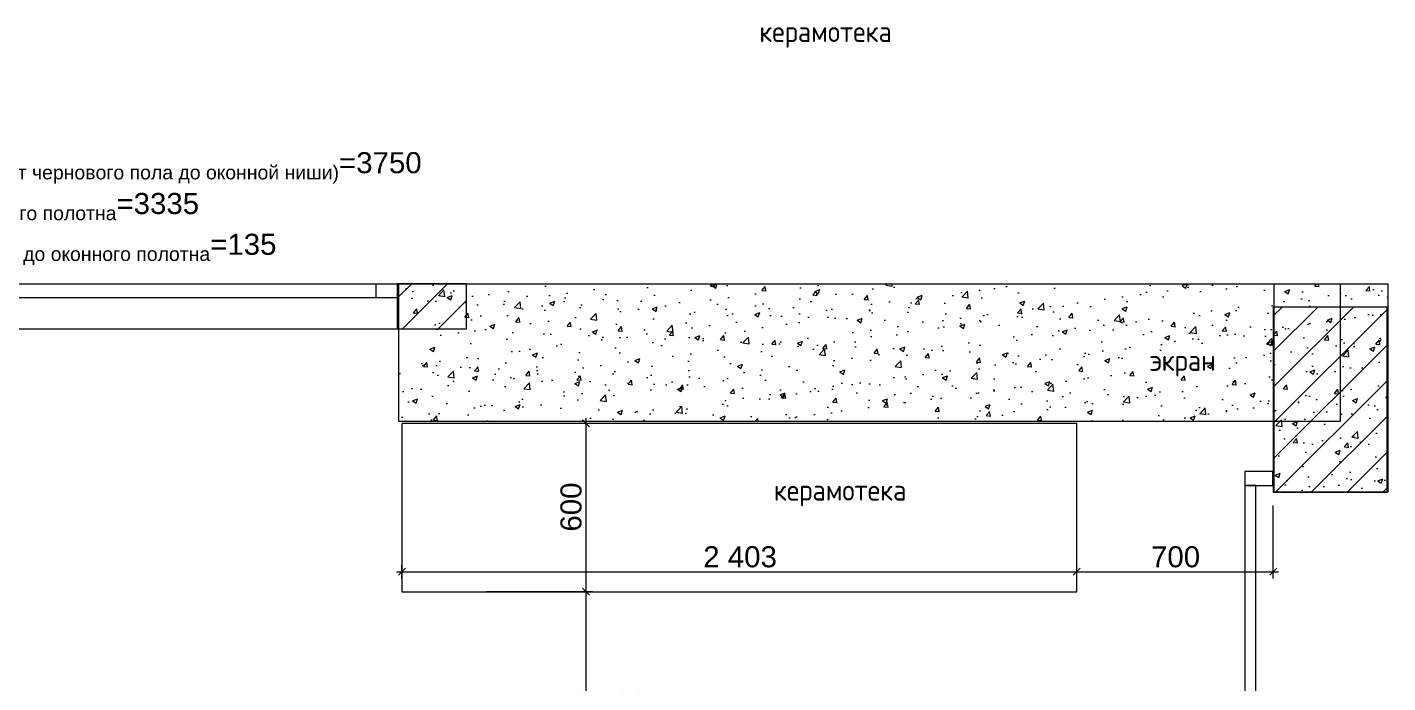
# Model space of a CAD drawing. Header units: millimetres. Extents: x 2336463 to 2579121, y 595385 to 778077.
# Drawn here: x 2408431 to 2413276, y 716020 to 718356 of the extents above; entities that cross this region are included whole.
import ezdxf

# ---------------------------------------------------------------- set-up
doc = ezdxf.new("R2010")
doc.units = ezdxf.units.MM
doc.header["$MEASUREMENT"] = 0
for name, color, linetype, lineweight, true_color in [('+размер планировка_Ном._пера__242', 7, 'Continuous', 13, 0x1b55b5), ('1 Планировка размеры_Ном._пера__242', 7, 'Continuous', 13, 0x1b55b5), ('сит план_Ном._пера__87', 7, 'Continuous', 20, 0x6a6a6a)]:
    doc.layers.add(name, color=color, linetype=linetype, lineweight=lineweight, true_color=true_color)
for name, color, linetype in [('1 Планировка', 7, 'Continuous'), ('1 Планировка размеры', 7, 'Continuous'), ('сит план', 7, 'Continuous')]:
    doc.layers.add(name, color=color, linetype=linetype)
for name, color, linetype, lineweight in [('1 Планировка_Ном._пера__1', 7, 'Continuous', 13), ('Двери ARCHICAD_Ном._пера__1', 7, 'Continuous', 13), ('Окна ARCHICAD_Ном._пера__1', 7, 'Continuous', 13), ('сит план_Ном._пера__1', 7, 'Continuous', 13)]:
    doc.layers.add(name, color=color, linetype=linetype, lineweight=lineweight)
doc.styles.add('СГЕНЕРИР_СТИЛЬ_1', font='arial.ttf')
doc.styles.add('СГЕНЕРИР_СТИЛЬ_4', font='isocp.shx')
doc.dimstyles.new('СГЕНЕРИР_СТИЛЬ__1', dxfattribs={"dimtxt": 75, "dimasz": 23.75, "dimexe": 0.18, "dimexo": 300, "dimgap": 0, "dimtad": 1, "dimtih": 1, "dimtoh": 1, "dimdec": 0, "dimzin": 0, "dimdsep": 46, "dimtxsty": 'СГЕНЕРИР_СТИЛЬ_1', "dimblk": 'ARROWHEAD_6', "dimblk1": 'ARROWHEAD_6', "dimblk2": 'ARROWHEAD_6', "dimcen": 0.09, "dimclrd": 256, "dimclre": 256, "dimclrt": 256, "dimazin": 0, "dimtfac": 1, "dimtdec": 4, "dimtmove": 0, "dimatfit": 3, "dimfxl": 0, "dimtolj": 1, "dimtzin": 0, "dimarcsym": 0})
doc.dimstyles.new('СГЕНЕРИР_СТИЛЬ__2', dxfattribs={"dimtxt": 75, "dimasz": 23.75, "dimexe": 0.18, "dimexo": 300, "dimgap": 0, "dimtad": 1, "dimdec": 0, "dimzin": 0, "dimdsep": 46, "dimtxsty": 'СГЕНЕРИР_СТИЛЬ_1', "dimblk": 'ARROWHEAD_6', "dimblk1": 'ARROWHEAD_6', "dimblk2": 'ARROWHEAD_6', "dimcen": 0.09, "dimclrd": 256, "dimclre": 256, "dimclrt": 256, "dimazin": 0, "dimtfac": 1, "dimtdec": 4, "dimtmove": 0, "dimatfit": 3, "dimfxl": 0, "dimtolj": 1, "dimtzin": 0, "dimarcsym": 0})
pattern_1 = [(45, (2086872.015, 585813.69), (-63.639609, 63.639609), [])]
pattern_2 = [(50, (2086872.01, 585813.69), (-182.18467, 15.939086), [19.05, -209.55]), (355, (2086872.01, 585813.69), (-35.24342, 191.05685), [15.24, -167.64058]), (100.451445, (2086887.2, 585812.36), (146.94125, 175.11775), [16.19001, -178.09024]), (46.1842, (2086872.01, 585864.49), (-271.07904, 42.04233), [28.575, -314.325]), (96.63556, (2086894.6, 585860.98), (237.40413, 247.42612), [24.28502, -267.1356]), (351.18415, (2086872.01, 585864.49), (237.40413, 247.42612), [22.85997, -251.45973]), (21, (2086897.41, 585851.79), (-151.61439, 102.2652), [19.05, -209.55]), (326, (2086897.41, 585851.79), (61.80203, 184.18797), [15.24, -167.64]), (71.451445, (2086910.05, 585843.26), (213.41642, 81.92277), [16.19001, -178.08994]), (37.5, (2086872.015, 585813.686), (3.088603, 84.555039), [0, -165.608, 0, -170.18, 0, -168.275]), (7.5, (2086872.015, 585813.69), (66.819663, 100.180575), [0, -97.028, 0, -161.798, 0, -64.135]), (327.5, (2086815.37, 585813.686), (-135.590595, 5.728744), [0, -63.5, 0, -198.12, 0, -262.89]), (317.5, (2086789.97, 585813.69), (148.12918, 25.42649), [0, -82.55, 0, -131.572, 0, -186.69])]

# ---------------------------------------------------------------- blocks, each defined once
blk = doc.blocks.new('Перекрытие_185', base_point=(2409765.4, 716943.9))
at = {"layer": '1 Планировка_Ном._пера__1', "color": 7, "linetype": 'Continuous', "lineweight": 13, "flags": 128}
blk.add_lwpolyline([(2409765.4, 716943.9), (2409765.4, 716344.2), (2412168.1, 716344.2), (2412168.1, 716943.9)], close=True, dxfattribs=at)
blk = doc.blocks.new('Окно 25_13')
at = {"layer": 'Окна ARCHICAD_Ном._пера__1', "color": 7, "linetype": 'Continuous', "lineweight": 13}
for p, q in [((-827.5, 0), (827.5, 0)), ((-827.5, 0), (-752.5, 0)), ((-827.5, 0), (-827.5, -50)), ((-827.5, 0), (-827.5, -50)), ((-752.5, 0), (-752.5, -50)), ((-752.5, 0), (752.5, 0)), ((752.5, -50), (752.5, 0)), ((752.5, 0), (827.5, 0)), ((827.5, 0), (827.5, -50)), ((827.5, 0), (827.5, -50)), ((-752.5, -50), (-827.5, -50)), ((-827.5, -50), (-827.5, -160)), ((752.5, -50), (-752.5, -50)), ((827.5, -50), (752.5, -50)), ((827.5, -50), (827.5, -160)), ((-827.5, -160), (827.5, -160))]:
    blk.add_line(p, q, dxfattribs=at)
blk = doc.blocks.new('Стена_919', base_point=(2409995, 717281.3))
at = {"layer": 'сит план_Ном._пера__87', "linetype": 'Continuous', "lineweight": 20, "true_color": 0x6a6a6a}
h = blk.add_hatch(dxfattribs=at)
h.set_pattern_fill('Блоки_Бетонные_Эффективные', color=251, style=0, pattern_type=2)
h.set_pattern_definition(pattern_1)
h.paths.add_polyline_path([(2408026.8, 717441.3), (2408026.8, 717281.3), (2408093.8, 717281.3), (2408093.8, 717441.3)])
h = blk.add_hatch(dxfattribs=at)
h.set_pattern_fill('Блоки_Бетонные_Эффективные', color=251, style=0, pattern_type=2)
h.set_pattern_definition(pattern_1)
h.paths.add_polyline_path([(2409995, 717441.3), (2409748.8, 717441.3), (2409748.8, 717281.3), (2409995, 717281.3)])
at = {"layer": 'сит план_Ном._пера__1', "color": 7, "linetype": 'Continuous', "lineweight": 13}
for p, q in [((2408093.8, 717441.3), (2408093.8, 717391.3)), ((2409748.8, 717441.3), (2409748.8, 717391.3)), ((2408093.8, 717391.3), (2408093.8, 717281.3)), ((2409748.8, 717391.3), (2409748.8, 717281.3))]:
    blk.add_line(p, q, dxfattribs=at)
at = {"layer": 'сит план_Ном._пера__1', "color": 7, "linetype": 'Continuous', "lineweight": 13, "flags": 128}
for points in [[(2408093.8, 717441.3), (2408026.8, 717441.3)], [(2408026.8, 717441.3), (2408026.8, 717281.3)], [(2409995, 717441.3), (2409748.8, 717441.3)], [(2409995, 717281.3), (2409995, 717441.3)], [(2408026.8, 717281.3), (2408093.8, 717281.3)], [(2409748.8, 717281.3), (2409995, 717281.3)]]:
    blk.add_lwpolyline(points, dxfattribs=at)
at = {"layer": 'Окна ARCHICAD_Ном._пера__1', "color": 7, "linetype": 'Continuous', "lineweight": 13, "zscale": 1000}
blk.add_blockref('Окно 25_13', (2408921.3, 717441.3), dxfattribs=at)
blk = doc.blocks.new('Ворота Гаражные Раздвижные Вертикальные 25_2')
at = {"layer": 'Двери ARCHICAD_Ном._пера__1', "color": 7, "linetype": 'Continuous', "lineweight": 13}
for p, q in [((-1707.5, 0), (-1757.5, 0)), ((-1757.5, 0), (-1757.5, -100)), ((1707.5, 0), (-1707.5, 0)), ((-1707.5, 0), (-1707.5, -40)), ((-1707.5, -100), (-1707.5, 0)), ((1707.5, -40), (1707.5, 0)), ((1757.5, 0), (1707.5, 0)), ((1707.5, 0), (1707.5, -100)), ((1757.5, -100), (1757.5, 0)), ((-1757.5, -100), (-1757.5, -20)), ((-1757.5, -100), (-1757.5, -20)), ((-1707.5, -40), (1707.5, -40)), ((1757.5, -100), (1757.5, -20)), ((1757.5, -100), (1757.5, -20)), ((-1757.5, -100), (-1707.5, -100)), ((1707.5, -100), (1757.5, -100))]:
    blk.add_line(p, q, dxfattribs=at)
blk = doc.blocks.new('Стена_997', base_point=(2412866.4, 713257.9))
at = {"layer": 'сит план_Ном._пера__1', "color": 7, "linetype": 'Continuous', "lineweight": 13}
for p, q in [((2412866.4, 716772.9), (2412786.4, 716772.9)), ((2412866.4, 713257.9), (2412786.4, 713257.9))]:
    blk.add_line(p, q, dxfattribs=at)
at = {"layer": 'Двери ARCHICAD_Ном._пера__1', "color": 7, "linetype": 'Continuous', "lineweight": 13, "zscale": 1000, "rotation": 90}
blk.add_blockref('Ворота Гаражные Раздвижные Вертикальные 25_2', (2412766.4, 715015.4), dxfattribs=at)
blk = doc.blocks.new('Стена_998', base_point=(2413273.3, 716698.8))
at = {"layer": 'сит план_Ном._пера__87', "linetype": 'Continuous', "lineweight": 20, "true_color": 0x6a6a6a}
h = blk.add_hatch(dxfattribs=at)
h.set_pattern_fill('Блоки_Бетонные_Эффективные', color=251, style=0, pattern_type=2)
h.set_pattern_definition(pattern_1)
h.paths.add_polyline_path([(2413273.3, 716698.8), (2413273.3, 717358.8), (2412868.3, 717358.8), (2412868.3, 716698.8)])
at = {"layer": 'сит план_Ном._пера__1', "color": 7, "linetype": 'Continuous', "lineweight": 13, "flags": 128}
for points in [[(2413273.3, 717358.8), (2412868.3, 717358.8)], [(2412868.3, 717358.8), (2412868.3, 716698.8)], [(2413273.3, 716698.8), (2413273.3, 717358.8)], [(2412868.3, 716698.8), (2413273.3, 716698.8)]]:
    blk.add_lwpolyline(points, dxfattribs=at)
blk = doc.blocks.new('*D3692', base_point=(2086872, 585813.7))
at = {"layer": '1 Планировка размеры_Ном._пера__242', "color": 152, "linetype": 'Continuous', "lineweight": 13, "true_color": 0x1b55b5}
for p, q in [((2409316.5, 715911.6), (2409291.5, 715886.6)), ((2409304, 714325.7), (2409304, 715922.5)), ((2409304, 715899.1), (2411704, 715899.1)), ((2411716.5, 715911.6), (2411691.5, 715886.6)), ((2411704, 714325.7), (2411704, 715922.5))]:
    blk.add_line(p, q, dxfattribs=at)
at = {"layer": '1 Планировка размеры_Ном._пера__242', "color": 152, "lineweight": 13, "true_color": 0x1b55b5, "insert": (2410375.7, 715914.1), "char_height": 75, "attachment_point": 7, "style": 'СГЕНЕРИР_СТИЛЬ_1'}
blk.add_mtext('\\A1;{\\pql;\\fArial|b0|i0|c204|p38;2\xa0400}', dxfattribs=at)
blk = doc.blocks.new('ARROWHEAD_6')
at = {"color": 0, "linetype": 'Continuous', "lineweight": 0}
for p, q in [((0, 0), (-1, 0)), ((-0.5, -0.5), (0.5, 0.5))]:
    blk.add_line(p, q, dxfattribs=at)
blk = doc.blocks.new('*D3700', base_point=(2086872, 585813.7))
at = {"layer": '1 Планировка размеры_Ном._пера__242', "color": 152, "linetype": 'Continuous', "lineweight": 13, "true_color": 0x1b55b5}
for p, q in [((2410444.5, 716344.2), (2410065.4, 716344.2)), ((2410408.6, 716356.7), (2410433.6, 716331.7)), ((2410421.1, 715225.7), (2410421.1, 716344.2)), ((2410444.5, 715225.7), (2409604, 715225.7)), ((2410408.6, 715238.2), (2410433.6, 715213.2))]:
    blk.add_line(p, q, dxfattribs=at)
at = {"layer": '1 Планировка размеры_Ном._пера__242', "color": 152, "lineweight": 13, "true_color": 0x1b55b5, "insert": (2410406.1, 715660.5), "char_height": 75, "attachment_point": 7, "rotation": 90, "style": 'СГЕНЕРИР_СТИЛЬ_1'}
blk.add_mtext('\\A1;{\\pql;\\fArial|b0|i0|c204|p38;1\xa0119}', dxfattribs=at)
blk = doc.blocks.new('*D3701', base_point=(2086872, 585813.7))
at = {"layer": '1 Планировка размеры_Ном._пера__242', "color": 152, "linetype": 'Continuous', "lineweight": 13, "true_color": 0x1b55b5}
for p, q in [((2410433.6, 716931.4), (2410408.6, 716956.4)), ((2410421.1, 716943.9), (2410421.1, 716962.6)), ((2410444.5, 716943.9), (2410065.4, 716943.9)), ((2410421.1, 716344.2), (2410421.1, 716943.9)), ((2410444.5, 716344.2), (2410065.4, 716344.2)), ((2410408.6, 716356.7), (2410433.6, 716331.7))]:
    blk.add_line(p, q, dxfattribs=at)
at = {"layer": '1 Планировка размеры_Ном._пера__242', "color": 152, "lineweight": 13, "true_color": 0x1b55b5, "insert": (2410406.1, 716558.7), "char_height": 75, "attachment_point": 7, "rotation": 90, "style": 'СГЕНЕРИР_СТИЛЬ_1'}
blk.add_mtext('\\A1;{\\pql;\\fArial|b0|i0|c204|p38;600}', dxfattribs=at)
blk = doc.blocks.new('*D3896', base_point=(2086872, 585813.7))
at = {"layer": '1 Планировка размеры_Ном._пера__242', "color": 152, "linetype": 'Continuous', "lineweight": 13, "true_color": 0x1b55b5}
for p, q in [((2409746.7, 716415.4), (2409765.4, 716415.4)), ((2409777.9, 716427.9), (2409752.9, 716402.9)), ((2409765.4, 716391.9), (2409765.4, 716438.8)), ((2409765.4, 716415.4), (2412168.1, 716415.4)), ((2412180.6, 716427.9), (2412155.6, 716402.9)), ((2412168.1, 716391.9), (2412168.1, 716438.8))]:
    blk.add_line(p, q, dxfattribs=at)
at = {"layer": '1 Планировка размеры_Ном._пера__242', "color": 152, "lineweight": 13, "true_color": 0x1b55b5, "insert": (2410838.5, 716430.4), "char_height": 75, "attachment_point": 7, "style": 'СГЕНЕРИР_СТИЛЬ_1'}
blk.add_mtext('\\A1;{\\pql;\\fArial|b0|i0|c204|p38;2\xa0403}', dxfattribs=at)
blk = doc.blocks.new('*D3897', base_point=(2086872, 585813.7))
at = {"layer": '1 Планировка размеры_Ном._пера__242', "color": 152, "linetype": 'Continuous', "lineweight": 13, "true_color": 0x1b55b5}
for p, q in [((2412868.3, 716391.9), (2412868.3, 716651.3)), ((2412180.6, 716427.9), (2412155.6, 716402.9)), ((2412168.1, 716391.9), (2412168.1, 716438.8)), ((2412168.1, 716415.4), (2412868.3, 716415.4)), ((2412855.8, 716402.9), (2412880.8, 716427.9)), ((2412868.3, 716415.4), (2412887, 716415.4))]:
    blk.add_line(p, q, dxfattribs=at)
at = {"layer": '1 Планировка размеры_Ном._пера__242', "color": 152, "lineweight": 13, "true_color": 0x1b55b5, "insert": (2412432.8, 716430.4), "char_height": 75, "attachment_point": 7, "style": 'СГЕНЕРИР_СТИЛЬ_1'}
blk.add_mtext('\\A1;{\\pql;\\fArial|b0|i0|c204|p38;700}', dxfattribs=at)

msp = doc.modelspace()

# ---------------------------------------------------------------- hatches: boundary and pattern name
at = {"layer": 'сит план_Ном._пера__1', "linetype": 'Continuous', "lineweight": 13}
h = msp.add_hatch(dxfattribs=at)
h.set_pattern_fill('AR_CONC', style=0, pattern_type=2)
h.set_pattern_definition(pattern_2)
h.paths.add_polyline_path([(2413106.2, 716951.3), (2409754.8, 716951.3), (2409754.8, 717441.3), (2413106.2, 717441.3)])
h = msp.add_hatch(dxfattribs=at)
h.set_pattern_fill('AR_CONC', style=0, pattern_type=2)
h.set_pattern_definition(pattern_2)
h.paths.add_polyline_path([(2413275.9, 716698.8), (2412870.9, 716698.8), (2412870.9, 717441.9), (2413275.9, 717441.9)])

# ---------------------------------------------------------------- linework, layer by layer
at = {"layer": 'сит план_Ном._пера__1', "color": 7, "linetype": 'Continuous', "lineweight": 13, "flags": 128}
for points in [[(2413106.2, 716951.3), (2409754.8, 716951.3), (2409754.8, 717441.3), (2413106.2, 717441.3)], [(2413275.9, 716698.8), (2412870.9, 716698.8), (2412870.9, 717441.9), (2413275.9, 717441.9)]]:
    msp.add_lwpolyline(points, close=True, dxfattribs=at)

# ---------------------------------------------------------------- block references
at = {"layer": '1 Планировка', "color": 7, "linetype": 'Continuous', "lineweight": 13}
msp.add_blockref('Перекрытие_185', (2409765.4, 716943.9), dxfattribs=at)
at = {"layer": 'сит план', "color": 7, "lineweight": 13}
for name, p in [('Стена_919', (2409995, 717281.3)), ('Стена_998', (2413273.3, 716698.8)), ('Стена_997', (2412866.4, 713257.9))]:
    msp.add_blockref(name, p, dxfattribs=at)

# ---------------------------------------------------------------- texts
at = {"layer": '+размер планировка_Ном._пера__242', "color": 152, "linetype": 'Continuous', "lineweight": 13, "true_color": 0x1b55b5, "char_height": 75, "attachment_point": 1, "style": 'СГЕНЕРИР_СТИЛЬ_4'}
for s, insert in [('\\A1;{\\pql;\\Fisocp.shx;к\\Fisocp.shx;ерамотека}', (2411038, 718378)), ('\\A1;{\\pql;\\Fisocp.shx;экран}', (2412428.2, 717206.4)), ('\\A1;{\\pql;\\Fisocp.shx;к\\Fisocp.shx;ерамотека}', (2411089.8, 716744.1))]:
    msp.add_mtext(s, dxfattribs=dict(at, insert=insert))
at = {"layer": 'сит план_Ном._пера__1', "color": 7, "linetype": 'Continuous', "lineweight": 13, "insert": (2408076.5, 717932.4), "char_height": 75, "attachment_point": 1, "line_spacing_factor": 0.987493, "style": 'СГЕНЕРИР_СТИЛЬ_1'}
msp.add_mtext('\\A1;{\\pql;\\fArial|b0|i0|c204|p38;H\\fArial|b0|i0|c204|p38;\\A1{\\H.66x;\\S ^  окна (от чернового пола до оконной ниши);}\\fArial|b0|i0|c204|p38;=3750\\P\\pql;\\fArial|b0|i0|c204|p38;Н \\fArial|b0|i0|c204|p38;\\A1{\\H.66x;\\S ^ оконного полотна;}\\fArial|b0|i0|c204|p38;=3335\\P\\pql;\\fArial|b0|i0|c204|p38;Н \\fArial|b0|i0|c204|p38;\\A1{\\H.66x;\\S ^ порога до оконного полотна;}\\fArial|b0|i0|c204|p38;=135}', dxfattribs=at)

# ---------------------------------------------------------------- dimensions: what is measured, and where the dimension line sits
at = {"layer": '1 Планировка размеры', "color": 152, "linetype": 'Continuous', "lineweight": 13, "true_color": 0x1b55b5}
for base, p1, p2, picture, middle in [((2410421.1, 716943.9), (2409765.4, 716344.2), (2409765.4, 716943.9), '*D3701', (2410368.6, 716644.4)), ((2410421.0669, 716344.2284), (2409303.9583, 715225.6516), (2409765.417, 716344.2284), '*D3700', (2410368.5669, 715789.3065))]:
    dim = msp.add_linear_dim(base=base, p1=p1, p2=p2, angle=90, dimstyle='СГЕНЕРИР_СТИЛЬ__2', dxfattribs=at)
    dim.commit()
    dim.dimension.update_dxf_attribs({"geometry": picture, "text_midpoint": middle, "dimtype": 160, "text_rotation": 90})
for base, p1, p2, picture, middle in [((2412868.3, 716415.4), (2412168.1, 716344.2), (2412868.3, 716951.3), '*D3897', (2412518.6, 716467.9)), ((2412168.1, 716415.4), (2409765.4, 716344.2), (2412168.1, 716344.2), '*D3896', (2410967.4, 716467.9)), ((2411704, 715899.1), (2409304, 715225.7), (2411704, 714025.7), '*D3692', (2410504.6, 715951.6))]:
    dim = msp.add_linear_dim(base=base, p1=p1, p2=p2, dimstyle='СГЕНЕРИР_СТИЛЬ__1', dxfattribs=at)
    dim.commit()
    dim.dimension.update_dxf_attribs({"geometry": picture, "text_midpoint": middle, "dimtype": 160})

doc.saveas('drawing.dxf')
